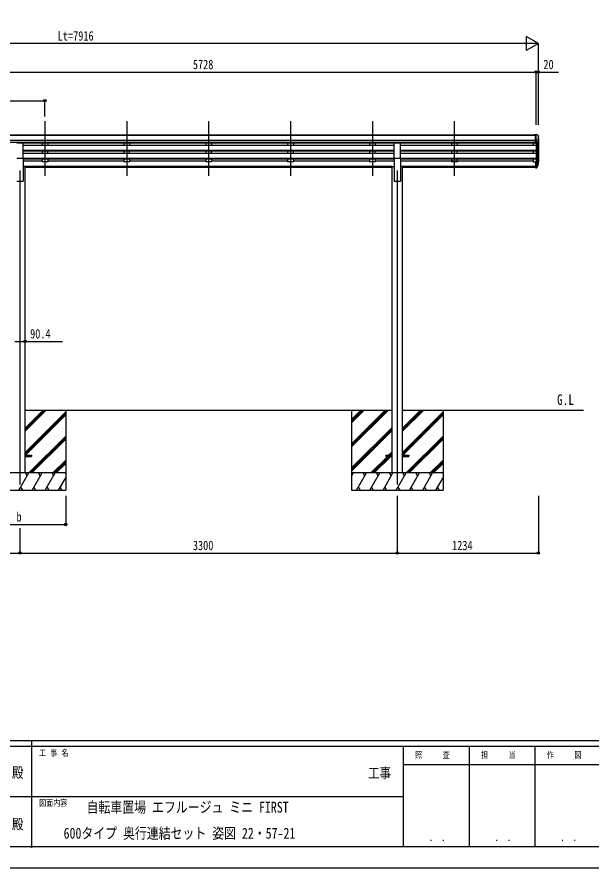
# Model space of a CAD drawing. Units: millimetres, scale not verified. Extents: x -10512 to 10512, y -7425 to 7425.
# Drawn here: x -140 to 4888, y -7425 to 12 of the extents above; entities that cross this region are included whole.
import ezdxf
from ezdxf.enums import TextEntityAlignment as Align

# ---------------------------------------------------------------- set-up
doc = ezdxf.new("R2010")
doc.units = ezdxf.units.MM
doc.header["$LTSCALE"] = 30
doc.header["$PDMODE"] = 32
doc.header["$PDSIZE"] = 15
for name, color, linetype in [('0-2_USER1', 3, 'Continuous'), ('0-3_YKK_12', 2, 'Continuous'), ('0-4_YKK_13', 4, 'Continuous'), ('0-5_YKK_A1', 4, 'Continuous'), ('0-6_YKK_D', 6, 'Continuous'), ('0-7_YKK_ZWAK', 7, 'Continuous')]:
    doc.layers.add(name, color=color, linetype=linetype)
doc.styles.add('ＭＳ ゴシック', font='')
doc.styles.get('ＭＳ ゴシック').set_extended_font_data('MS Gothic')

msp = doc.modelspace()

# ---------------------------------------------------------------- linework, layer by layer
at = {"layer": '0-3_YKK_12'}
for p, q in [((103.55, -898.7), (103.55, -1376.22)), ((819.55, -898.7), (819.55, -1376.22)), ((1535.55, -898.7), (1535.55, -1376.22)), ((2251.55, -898.7), (2251.55, -1376.22)), ((2967.55, -898.7), (2967.55, -1376.22)), ((3683.55, -898.7), (3683.55, -1376.22)), ((-114.45, -1329.54), (-114.45, -4073.1)), ((3185.55, -1329.54), (3185.55, -4073.1))]:
    msp.add_line(p, q, dxfattribs=at)
at = {"layer": '0-4_YKK_13'}
for p, q in [((4393.05, -1018.1), (4383.05, -1018.19)), ((4383.05, -1019.71), (4383.05, -1018.19)), ((4393.05, -1090.09), (4393.05, -1018.1)), ((4411.55, -1018.1), (4393.05, -1018.1)), ((4399.55, -1091.09), (4399.55, -1018.1)), ((4411.55, -1018.1), (4413.88, -1018.25)), ((4414.64, -1018.67), (4418.71, -1024.48)), ((4421.55, -1027.48), (4421.55, -1028.1)), ((-141.95, -1088.73), (-86.95, -1088.73)), ((-86.95, -1220.53), (-86.95, -1088.73)), ((3158.05, -1220.53), (3158.05, -1088.73)), ((3158.05, -1088.73), (3213.05, -1088.73)), ((3213.05, -1220.53), (3213.05, -1088.73)), ((4393.05, -1090.09), (4399.55, -1090.09)), ((4399.55, -1091.09), (4404.76, -1090.77)), ((4407.18, -1089.28), (4416.18, -1073.68)), ((4413.55, -1052.62), (4413.55, -1068.89)), ((4419.02, -1049.29), (4413.7, -1052.36)), ((-141.95, -1220.53), (-86.95, -1220.53)), ((3158.05, -1220.53), (3213.05, -1220.53)), ((4393.05, -1251.83), (4393.05, -1305.86)), ((4393.05, -1251.83), (4399.55, -1251.83)), ((4399.55, -1251.83), (4399.55, -1306.6)), ((4393.05, -1291.96), (4399.55, -1291.96)), ((4393.05, -1296.84), (4399.55, -1296.84)), ((4393.05, -1305.86), (4399.55, -1305.86)), ((4399.55, -1296.86), (4404.68, -1296.86)), ((4399.55, -1298.67), (4404.4, -1298.67)), ((4399.55, -1306.6), (4404.4, -1306.6)), ((4405.98, -1296.18), (4413.74, -1280.78)), ((4415.19, -1281.13), (4406.99, -1297.31)), ((4415.8, -1281.7), (4406.99, -1305.25)), ((4417.85, -1264.64), (4414.58, -1271.7)), ((4418.46, -1266.02), (4414.58, -1273.97)), ((4416.14, -1277.29), (4415.8, -1281.7)), ((-69.45, -3818.6), (-14.65, -3818.6)), ((-69.45, -3827.6), (-14.65, -3827.6)), ((-14.65, -3818.6), (-14.65, -3827.6)), ((3085.35, -3818.6), (3085.35, -3827.6)), ((3085.35, -3818.6), (3140.15, -3818.6)), ((3085.35, -3827.6), (3140.15, -3827.6)), ((3230.55, -3818.6), (3285.35, -3818.6)), ((3230.55, -3827.6), (3285.35, -3827.6)), ((3285.35, -3818.6), (3285.35, -3827.6))]:
    msp.add_line(p, q, dxfattribs=at)
for centre, radius, start, end in [((4413.82, -1019.25), 1, 35, 86.5), ((4418.55, -1027.48), 3, 0, 87), ((4219.55, -1028.1), 202, 355.05096, 0), ((4404.58, -1087.78), 3, 273.5, 330), ((4413.85, -1052.62), 0.3, 120, 180), ((4413.85, -1068.89), 0.3, 180, 265.2833), ((4413.58, -1072.18), 3, 330, 85.2833), ((4414.65, -1044.92), 6.18, 315.00103, 354.2965), ((4388.96, -1255.14), 30.41, 341.80266, 352.8448), ((4390.37, -1256.9), 29.53, 342.01856, 353.49194)]:
    msp.add_arc(centre, radius, start, end, dxfattribs=at)
for centre, major_axis, ratio, start_param, end_param in [((4331.69, -1250.66), (-87.93, 4.42), 0.541684, 3.060334, 3.2172517), ((4330.9, -1257.33), (89.06, 1.43), 0.57596, 6.1985533, 6.3701348), ((4404.4, -1295.96), (3, 0), 0.90356, 4.712389, 5.7595865), ((4404.4, -1303.89), (-3, 0), 0.90356, 1.5707963, 2.6179939), ((4404.68, -1295.5), (1.5, 0), 0.90356, 4.712389, 5.7595865), ((4329.63, -1257.24), (88.05, 0), 0.90356, 5.9828017, 6.0168888), ((4414.84, -1277.29), (-1.3, 0), 0.90356, 2.9359903, 4.9130961), ((4328.92, -1261.1), (89.07, 0), 0.90356, 6.0316505, 6.077583)]:
    msp.add_ellipse(centre, major_axis=major_axis, ratio=ratio, start_param=start_param, end_param=end_param, dxfattribs=at)
at = {"layer": '0-5_YKK_A1'}
for p, q in [((4393.05, -1019.71), (-1311.95, -1019.71)), ((4393.05, -1024.93), (-1311.95, -1024.93)), ((4393.05, -1068.46), (-1321.95, -1068.46)), ((4393.05, -1086.31), (-1321.95, -1086.31)), ((3158.05, -1089.56), (-86.95, -1089.56)), ((3158.05, -1111.62), (-86.95, -1111.62)), ((78.55, -1089.66), (78.55, -1111.52)), ((128.55, -1111.52), (78.55, -1111.52)), ((128.55, -1089.66), (128.55, -1111.52)), ((794.55, -1089.66), (794.55, -1111.52)), ((844.55, -1111.52), (794.55, -1111.52)), ((844.55, -1089.66), (844.55, -1111.52)), ((1510.55, -1089.66), (1510.55, -1111.52)), ((1560.55, -1111.52), (1510.55, -1111.52)), ((1560.55, -1089.66), (1560.55, -1111.52)), ((2226.55, -1089.66), (2226.55, -1111.52)), ((2276.55, -1111.52), (2226.55, -1111.52)), ((2276.55, -1089.66), (2276.55, -1111.52)), ((2942.55, -1089.66), (2942.55, -1111.52)), ((2992.55, -1111.52), (2942.55, -1111.52)), ((2992.55, -1089.66), (2992.55, -1111.52)), ((4393.05, -1089.56), (3213.05, -1089.56)), ((4399.55, -1111.62), (3213.05, -1111.62)), ((3658.55, -1089.66), (3658.55, -1111.52)), ((3708.55, -1111.52), (3658.55, -1111.52)), ((3708.55, -1089.66), (3708.55, -1111.52)), ((4374.55, -1089.56), (4374.55, -1111.62)), ((4399.55, -1059.21), (4399.55, -1251.83)), ((4405.55, -1090.61), (4405.56, -1296.61)), ((4414.58, -1076.45), (4414.58, -1278.17)), ((4419.55, -1048.68), (4419.55, -1251.46)), ((3158.05, -1153.5), (-86.95, -1153.5)), ((3158.05, -1154.99), (-86.95, -1154.99)), ((3158.05, -1159.31), (-86.95, -1159.31)), ((3158.05, -1181.72), (-86.95, -1181.72)), ((78.55, -1159.31), (78.55, -1181.62)), ((128.55, -1181.62), (78.55, -1181.62)), ((128.55, -1181.62), (128.55, -1159.31)), ((794.55, -1159.31), (794.55, -1181.62)), ((844.55, -1181.62), (794.55, -1181.62)), ((844.55, -1181.62), (844.55, -1159.31)), ((1510.55, -1159.31), (1510.55, -1181.62)), ((1560.55, -1181.62), (1510.55, -1181.62)), ((1560.55, -1181.62), (1560.55, -1159.31)), ((2226.55, -1159.31), (2226.55, -1181.62)), ((2276.55, -1181.62), (2226.55, -1181.62)), ((2276.55, -1181.62), (2276.55, -1159.31)), ((2942.55, -1159.31), (2942.55, -1181.62)), ((2992.55, -1181.62), (2942.55, -1181.62)), ((2992.55, -1181.62), (2992.55, -1159.31)), ((4399.55, -1153.5), (3213.05, -1153.5)), ((4399.55, -1154.99), (3213.05, -1154.99)), ((4399.55, -1159.31), (3213.05, -1159.31)), ((4399.55, -1181.72), (3213.05, -1181.72)), ((3658.55, -1159.31), (3658.55, -1181.62)), ((3708.55, -1181.62), (3658.55, -1181.62)), ((3708.55, -1181.62), (3708.55, -1159.31)), ((4374.55, -1159.31), (4374.55, -1181.72)), ((-86.95, -1220.53), (-86.95, -1423.1)), ((3158.05, -1223.6), (-86.95, -1223.6)), ((3158.05, -1225.1), (-86.95, -1225.1)), ((3158.05, -1229.41), (-86.95, -1229.41)), ((78.55, -1247.52), (-86.95, -1247.52)), ((78.55, -1229.41), (78.55, -1252.46)), ((128.55, -1252.46), (78.55, -1252.46)), ((128.55, -1229.41), (128.55, -1252.46)), ((794.55, -1247.52), (128.55, -1247.52)), ((794.55, -1229.41), (794.55, -1252.46)), ((844.55, -1252.46), (794.55, -1252.46)), ((844.55, -1229.41), (844.55, -1252.46)), ((1510.55, -1247.52), (844.55, -1247.52)), ((1510.55, -1229.41), (1510.55, -1252.46)), ((1560.55, -1252.46), (1510.55, -1252.46)), ((1560.55, -1229.41), (1560.55, -1252.46)), ((2226.55, -1247.52), (1560.55, -1247.52)), ((2226.55, -1229.41), (2226.55, -1252.46)), ((2276.55, -1252.46), (2226.55, -1252.46)), ((2276.55, -1229.41), (2276.55, -1252.46)), ((2942.55, -1247.52), (2276.55, -1247.52)), ((2942.55, -1229.41), (2942.55, -1252.46)), ((2992.55, -1252.46), (2942.55, -1252.46)), ((2992.55, -1229.41), (2992.55, -1252.46)), ((3158.05, -1247.52), (2992.55, -1247.52)), ((3158.05, -1220.53), (3158.05, -1423.1)), ((3213.05, -1220.53), (3213.05, -1423.1)), ((4399.55, -1223.6), (3213.05, -1223.6)), ((4399.55, -1225.1), (3213.05, -1225.1)), ((4399.55, -1229.41), (3213.05, -1229.41)), ((4374.55, -1247.52), (3213.05, -1247.52)), ((3658.55, -1229.41), (3658.55, -1252.46)), ((3708.55, -1252.46), (3658.55, -1252.46)), ((3708.55, -1229.41), (3708.55, -1252.46)), ((4374.55, -1229.41), (4374.55, -1252.46)), ((4374.55, -1252.46), (4393.05, -1252.46)), ((-69.25, -1294.1), (-86.95, -1294.1)), ((-69.25, -3973.1), (-69.25, -1294.1)), ((3140.35, -1294.53), (-69.25, -1294.53)), ((3140.35, -1295.93), (-69.25, -1295.93)), ((3140.35, -1303.62), (-69.25, -1303.62)), ((3140.35, -3973.1), (3140.35, -1294.1)), ((3140.35, -1294.1), (3158.05, -1294.1)), ((3230.75, -1294.1), (3213.05, -1294.1)), ((3230.75, -3973.1), (3230.75, -1294.1)), ((4393.05, -1294.53), (3230.75, -1294.53)), ((4393.05, -1295.93), (3230.75, -1295.93)), ((4393.05, -1303.62), (3230.75, -1303.62)), ((-141.95, -1423.1), (-86.95, -1423.1)), ((3158.05, -1423.1), (3213.05, -1423.1)), ((-69.45, -3423.1), (3140.55, -3423.1)), ((-69.45, -3608.73), (116.18, -3423.1)), ((-69.45, -3594.59), (102.04, -3423.1)), ((-69.45, -3580.45), (87.9, -3423.1)), ((-69.45, -3792.58), (285.35, -3437.78)), ((-69.45, -3806.72), (285.35, -3451.93)), ((-67.19, -3818.6), (285.35, -3466.07)), ((285.35, -3423.1), (285.35, -4123.1)), ((2785.35, -3423.1), (2785.35, -4123.1)), ((2785.35, -3717.28), (3079.53, -3423.1)), ((2785.35, -3731.42), (3093.67, -3423.1)), ((2785.35, -3745.57), (3107.81, -3423.1)), ((2785.35, -3533.43), (2895.68, -3423.1)), ((2785.35, -3519.29), (2881.54, -3423.1)), ((2785.35, -3505.15), (2867.4, -3423.1)), ((3230.55, -3423.1), (4813.59, -3423.1)), ((3230.55, -3608.73), (3416.18, -3423.1)), ((3230.55, -3594.59), (3402.04, -3423.1)), ((3230.55, -3580.45), (3387.9, -3423.1)), ((3230.55, -3792.58), (3585.35, -3437.78)), ((3230.55, -3806.72), (3585.35, -3451.93)), ((3232.81, -3818.6), (3585.35, -3466.07)), ((3585.35, -3423.1), (3585.35, -4123.1)), ((2785.35, -3929.41), (3140.15, -3574.62)), ((2785.35, -3943.55), (3140.15, -3588.76)), ((2785.35, -3957.7), (3140.15, -3602.9)), ((-37.84, -3973.1), (285.35, -3649.91)), ((-23.7, -3973.1), (285.35, -3664.06)), ((-9.56, -3973.1), (285.35, -3678.2)), ((3262.16, -3973.1), (3585.35, -3649.91)), ((3276.3, -3973.1), (3585.35, -3664.06)), ((3290.44, -3973.1), (3585.35, -3678.2)), ((3108.29, -3818.6), (3140.15, -3786.75)), ((174.29, -3973.1), (285.35, -3862.05)), ((2953.79, -3973.1), (3099.29, -3827.6)), ((2967.93, -3973.1), (3113.43, -3827.6)), ((2982.08, -3973.1), (3127.58, -3827.6)), ((3122.43, -3818.6), (3140.15, -3800.89)), ((3136.58, -3818.6), (3140.15, -3815.03)), ((3474.29, -3973.1), (3585.35, -3862.05)), ((188.43, -3973.1), (285.35, -3876.19)), ((202.58, -3973.1), (285.35, -3890.33)), ((3488.43, -3973.1), (3585.35, -3876.19)), ((3502.58, -3973.1), (3585.35, -3890.33)), ((285.35, -3973.1), (-514.65, -3973.1)), ((-123.49, -4123.1), (-36.89, -3973.1)), ((-51.89, -3999.09), (-66.89, -3973.1)), ((-8.02, -4123.1), (78.58, -3973.1)), ((63.58, -3999.09), (48.58, -3973.1)), ((107.45, -4123.1), (194.05, -3973.1)), ((164.05, -3973.1), (179.05, -3999.08)), ((222.92, -4123.1), (285.35, -4014.97)), ((279.52, -3973.1), (285.35, -3983.2)), ((3585.35, -3973.1), (2785.35, -3973.1)), ((2785.35, -4000.61), (2801.23, -3973.1)), ((2830.1, -4123.1), (2916.7, -3973.1)), ((2901.7, -3999.08), (2886.7, -3973.1)), ((2945.57, -4123.1), (3032.17, -3973.1)), ((3017.17, -3999.09), (3002.17, -3973.1)), ((3061.04, -4123.1), (3147.64, -3973.1)), ((3132.64, -3999.09), (3117.64, -3973.1)), ((3176.51, -4123.1), (3263.11, -3973.1)), ((3248.11, -3999.09), (3233.11, -3973.1)), ((3291.98, -4123.1), (3378.58, -3973.1)), ((3363.58, -3999.09), (3348.58, -3973.1)), ((3407.45, -4123.1), (3494.05, -3973.1)), ((3464.05, -3973.1), (3479.05, -3999.08)), ((3522.92, -4123.1), (3585.35, -4014.97)), ((3579.52, -3973.1), (3585.35, -3983.2)), ((-514.65, -4123.1), (285.35, -4123.1)), ((-108.49, -4097.12), (-93.49, -4123.1)), ((6.98, -4097.12), (21.98, -4123.1)), ((122.45, -4097.12), (137.44, -4123.1)), ((237.92, -4097.12), (252.91, -4123.1)), ((2785.35, -4123.1), (3585.35, -4123.1)), ((2845.1, -4097.12), (2860.09, -4123.1)), ((2960.57, -4097.12), (2975.56, -4123.1)), ((3076.04, -4097.12), (3091.04, -4123.1)), ((3191.51, -4097.12), (3206.51, -4123.1)), ((3306.98, -4097.12), (3321.98, -4123.1)), ((3422.45, -4097.12), (3437.44, -4123.1)), ((3537.92, -4097.12), (3552.91, -4123.1))]:
    msp.add_line(p, q, dxfattribs=at)
at = {"layer": '0-6_YKK_D'}
for p, q in [((4294.55, -219.71), (-3371.45, -219.71)), ((4419.55, -219.71), (4203.04, -219.71)), ((4419.55, -219.71), (4311.3, -157.21)), ((4311.3, -157.21), (4311.3, -282.21)), ((4419.55, -219.71), (4311.3, -282.21)), ((4419.55, -929.28), (4419.55, -218.71)), ((-1328.45, -469.71), (4399.55, -469.71)), ((4399.55, -929.28), (4399.55, -468.71)), ((4399.55, -929.28), (4399.55, -468.71)), ((4419.55, -929.28), (4419.55, -468.71)), ((-612.45, -719.71), (103.55, -719.71)), ((103.55, -858.68), (103.55, -718.71)), ((285.35, -4173.1), (285.35, -4424.1)), ((3185.55, -4173.1), (3185.55, -4674.1)), ((3185.55, -4173.1), (3185.55, -4674.1)), ((4419.55, -4173.1), (4419.55, -4674.1)), ((-514.65, -4423.1), (285.35, -4423.1)), ((-114.45, -4454.6), (-114.45, -4674.1)), ((-114.45, -4454.6), (-114.45, -4674.1)), ((-1865.45, -4673.1), (-114.45, -4673.1)), ((-114.45, -4673.1), (3185.55, -4673.1)), ((3185.55, -4673.1), (4419.55, -4673.1))]:
    msp.add_line(p, q, dxfattribs=at)
for points in [[(4399.55, -469.71), (4419.55, -469.71), (4596.05, -469.71)], [(-159.65, -2823.1), (-69.25, -2823.1), (257.25, -2823.1)]]:
    msp.add_lwpolyline(points, dxfattribs=at)
for centre in [(4399.55, -469.71), (4399.55, -469.71), (4419.55, -469.71), (103.55, -719.71), (-69.25, -2823.1), (285.35, -4423.1), (-114.45, -4673.1), (-114.45, -4673.1), (3185.55, -4673.1), (3185.55, -4673.1), (4419.55, -4673.1)]:
    msp.add_circle(centre, 10.62, dxfattribs=at)
at = {"layer": '0-7_YKK_ZWAK'}
for p, q in [((9737.55, -6312.5), (-9762.45, -6312.5)), ((-12.45, -6312.5), (-12.45, -7237.5)), ((-12.45, -6362.5), (-3262.45, -6362.5)), ((3237.55, -6362.5), (-12.45, -6362.5)), ((3812.55, -6362.5), (3812.55, -7237.5)), ((4387.55, -6362.5), (4387.55, -7237.5)), ((4962.55, -6525), (3237.55, -6525)), ((-3243.7, -6800), (-12.45, -6800)), ((-12.45, -6800), (3237.55, -6800)), ((-3262.45, -7237.5), (-12.45, -7237.5)), ((-12.45, -7237.5), (3237.55, -7237.5)), ((3237.55, -7237.5), (4962.55, -7237.5))]:
    msp.add_line(p, q, dxfattribs=at)
msp.add_lwpolyline([(-10512.5, -7425), (10512.5, -7425), (10512.5, 7425), (-10512.5, 7425)], close=True, dxfattribs=at)
msp.add_lwpolyline([(4962.55, -6362.5), (3237.55, -6362.5), (3237.55, -7237.5)], dxfattribs=at)
msp.add_point((-12.45, -7237.5), dxfattribs=at)

# ---------------------------------------------------------------- texts
at = {"layer": '0-2_USER1', "style": 'ＭＳ ゴシック', "width": 0.8}
for s, height, p in [('G.L', 90.91, (4582.56, -3404.86)), ('自転車置場 エフルージュ ミニ FIRST', 95.31, (468.55, -6970)), ('600タイプ 奥行連結セット 姿図 22・57-21', 95.31, (267.48, -7197.5))]:
    msp.add_text(s, height=height, dxfattribs=at).set_placement(p, align=Align.BOTTOM_LEFT)
at = {"layer": '0-6_YKK_D', "style": 'ＭＳ ゴシック', "width": 0.8}
for s, p in [('Lt=7916', (215.55, -218.71)), ('5728', (1397.55, -468.71)), ('20', (4463.05, -468.71)), ('90.4', (-25.75, -2822.1)), ('b', (-144.65, -4422.1)), ('3300', (1397.55, -4672.1)), ('1234', (3664.55, -4672.1))]:
    msp.add_text(s, height=82.48, dxfattribs=at).set_placement(p, align=Align.BOTTOM_LEFT)
at = {"layer": '0-7_YKK_ZWAK', "style": 'ＭＳ ゴシック', "width": 0.8}
for s, height, p in [('工 事 名', 54.99, (53.17, -6462.5)), ('照     査', 54.99, (3341.05, -6481.25)), ('担     当', 54.99, (3918.05, -6481.25)), ('作     図', 54.99, (4493.05, -6481.25)), ('殿', 91.64, (-184.17, -6664.58)), ('工事', 91.64, (2930.83, -6668.66)), ('図面内容', 54.99, (53.17, -6900)), ('殿', 91.64, (-184.17, -7114.58)), ('． ．', 64.79, (3462.5, -7210.88)), ('． ．', 64.79, (4037.5, -7210.88)), ('． ．', 64.79, (4612.5, -7210.88))]:
    msp.add_text(s, height=height, dxfattribs=at).set_placement(p, align=Align.BOTTOM_LEFT)

doc.saveas('drawing.dxf')
